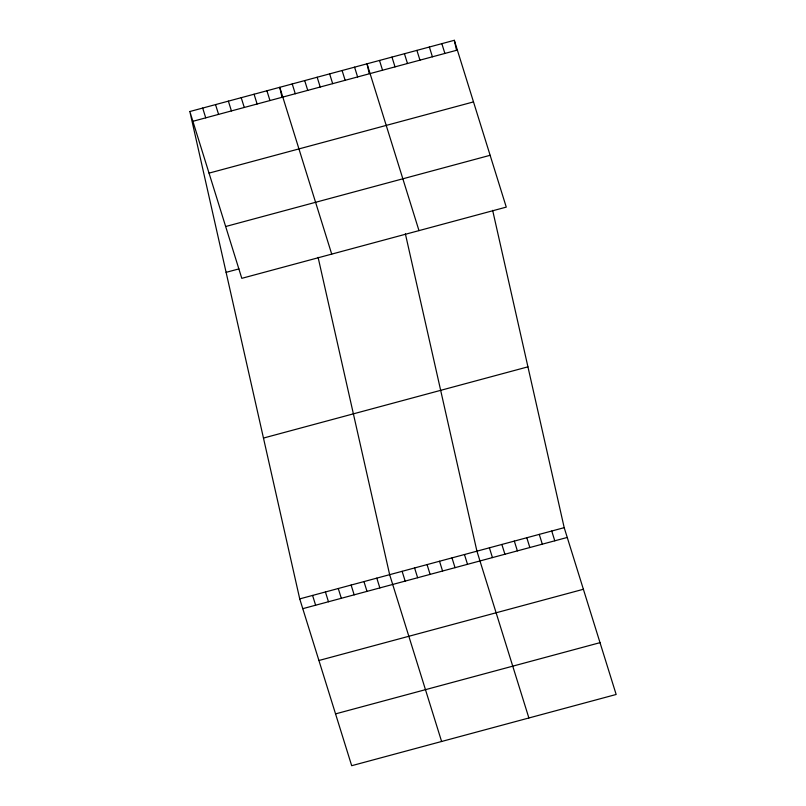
<?xml version="1.0" encoding="UTF-8"?>
<svg xmlns="http://www.w3.org/2000/svg" width="806" height="806" viewBox="0 0 806 806"><rect width="100%" height="100%" fill="white"/><g stroke="black" fill="none" stroke-linecap="round" stroke-linejoin="round"><path stroke-width="1.21" d="M189.843 111.52L454.312 40.3L506.269 207.112L241.8 278.332L189.843 111.52L299.731 598.888L351.688 765.7L616.157 694.48L564.2 527.668L492.647 210.336M192.886 121.303L457.355 50.083M209.026 173.129L473.495 101.909M225.66 226.516L490.129 155.296M226.103 272.347L238.949 268.892M263.471 438.061L527.94 366.841M299.731 598.888L564.2 527.668M302.784 608.671L567.253 537.451M318.924 660.497L583.393 589.277M335.548 713.884L600.017 642.664M441.839 43.655L444.892 53.448M429.376 47.02L432.419 56.803M416.904 50.375L419.956 60.158M404.441 53.73L407.483 63.513M551.737 531.023L554.78 540.806M391.968 57.085L395.021 66.878M539.264 534.378L542.317 544.171M379.505 60.45L382.548 70.233M526.802 537.743L529.844 547.526M418.989 230.617L367.032 63.805L369.168 73.265M514.329 541.098L517.381 550.881M354.569 67.16L357.612 76.943M501.866 544.453L504.909 554.246M342.097 70.515L345.149 80.308M489.393 547.808L492.446 557.601M329.634 73.88L332.677 83.663M528.887 717.985L476.93 551.173L405.378 233.841M317.161 77.235L320.214 87.018M464.458 554.528L467.51 564.311M304.698 80.59L307.741 90.373M451.995 557.883L455.037 567.676M292.225 83.945L295.278 93.738M439.522 561.238L442.575 571.031M331.719 254.122L279.763 87.31L281.888 96.77M427.059 564.603L430.102 574.386M266.917 90.766L269.96 100.549M414.586 567.958L417.639 577.741M254.071 94.221L257.114 104.004M402.123 571.313L405.166 581.106M241.226 97.687L244.268 107.47M441.607 741.49L389.651 574.668L318.098 257.346M228.38 101.143L231.423 110.926M376.805 578.134L379.858 587.917M215.534 104.599L218.577 114.392M363.959 581.589L367.012 591.372M202.689 108.064L205.732 117.847M351.114 585.055L354.166 594.838M338.268 588.511L341.321 598.294M325.423 591.967L328.475 601.76M312.577 595.433L315.63 605.215M454.312 40.3L456.438 49.76"/></g></svg>
